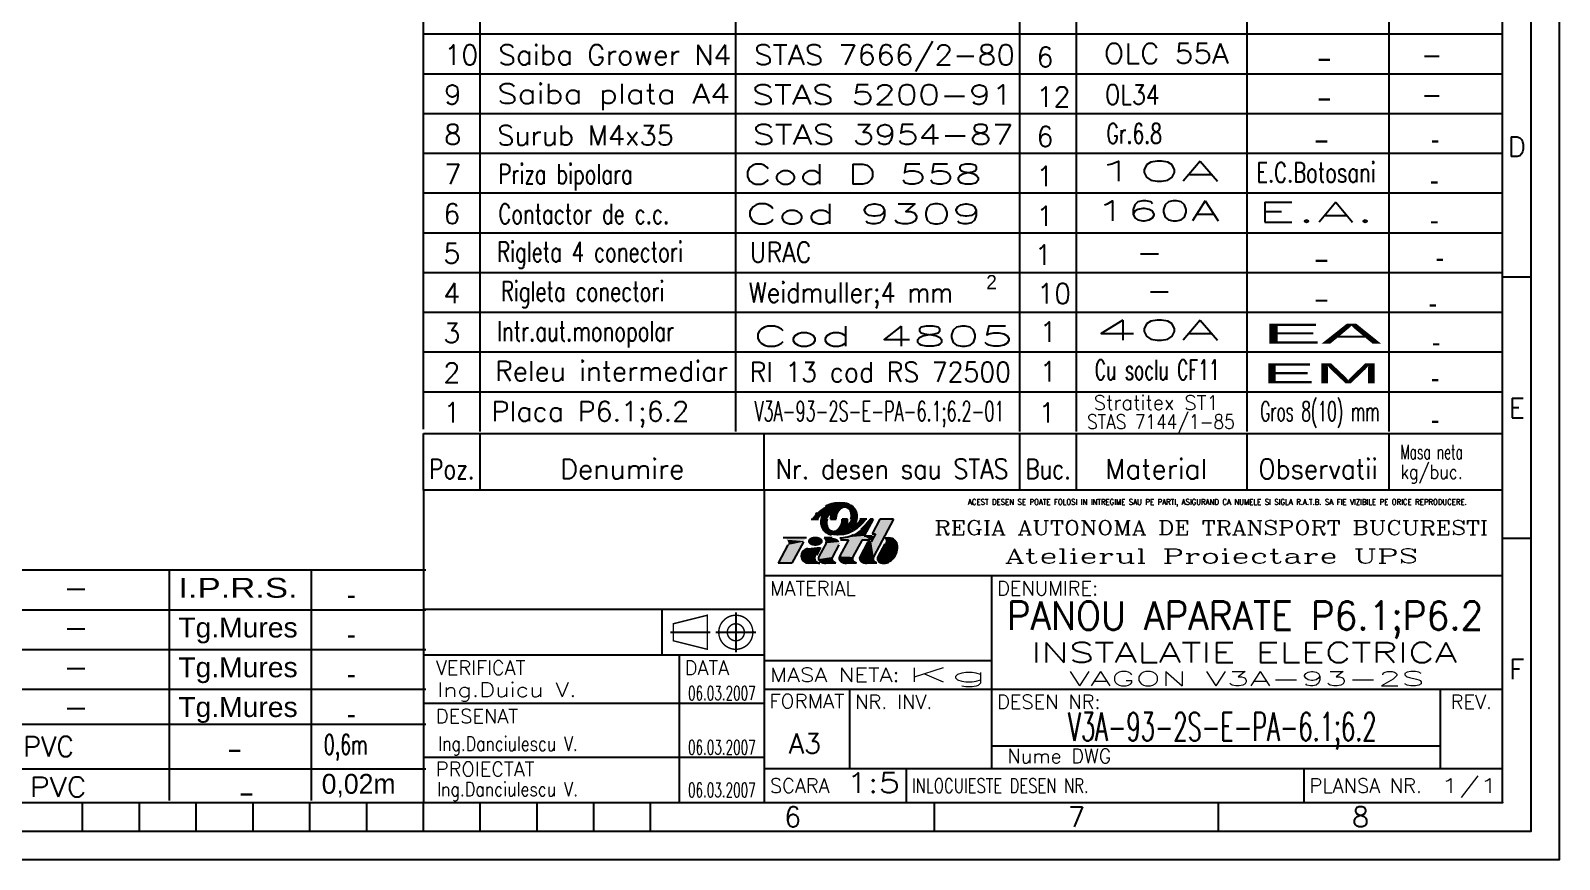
# Model space of a CAD drawing. Header units: millimetres. Extents: x 435 to 1065, y 9 to 306.
# Drawn here: x 585.6 to 854.7, y 9.2 to 155.1 of the extents above; entities that cross this region are included whole.
import ezdxf
from ezdxf.enums import TextEntityAlignment as Align

# ---------------------------------------------------------------- set-up
doc = ezdxf.new("R2010")
doc.units = ezdxf.units.MM
doc.layers.add('LIN_GR', color=3, linetype='Continuous')
doc.layers.add('LIN_SUB', color=7, linetype='Continuous')
doc.styles.add('ISO', font='SIMPLEX.shx')
doc.styles.add('ISOCP', font='SIMPLEX.SHX')
doc.styles.add('ROMANC', font='romanc')

# ---------------------------------------------------------------- blocks, each defined once
blk = doc.blocks.new('ind3_12')
at = {"color": 70}
for p, q in [((0, 55), (-190, 55)), ((-190, 55), (-190, 0)), ((-130, 55), (-130, 0)), ((-130, 40), (0, 40)), ((-190, 26), (-130, 26))]:
    blk.add_line(p, q, dxfattribs=at)
at = {"color": 40}
for p, q in [((-121.71, 49.9), (-120.46, 49.9)), ((-118.34, 49.9), (-117.36, 49.9)), ((-115.31, 49.9), (-116.29, 49.9)), ((-111.94, 49.9), (-113.19, 49.9)), ((-112.68, 48.4), (-112.61, 48.47)), ((-110.84, 49.9), (-112.41, 46.97)), ((-110.84, 49.9), (-111.36, 49.9)), ((-109.64, 49.9), (-111.01, 47.32)), ((-107.23, 49.9), (-110.77, 43.26)), ((-107.23, 49.9), (-109.64, 49.9)), ((-122.56, 46.63), (-126.68, 46.63)), ((-123.11, 45.94), (-125.13, 42.15)), ((-118.05, 46.63), (-119.46, 46.63)), ((-115.18, 46.28), (-116.74, 43.36)), ((-116.7, 46.63), (-116.29, 46.65)), ((-116.6, 46.28), (-115.18, 46.28)), ((-116.29, 46.65), (-115.69, 46.73)), ((-115.69, 46.73), (-115.27, 46.82)), ((-115.27, 46.82), (-114.78, 46.97)), ((-114.78, 46.97), (-114.27, 47.24)), ((-112.77, 46.28), (-114.38, 43.26)), ((-111.75, 45.93), (-113.13, 43.36)), ((-112.95, 48.16), (-112.68, 48.4)), ((-112.77, 46.28), (-111.36, 46.28)), ((-112.41, 46.97), (-110.99, 46.97)), ((-111.75, 45.93), (-111.15, 45.93)), ((-110.99, 46.97), (-111.36, 46.28)), ((-110.41, 47.32), (-111.15, 45.93)), ((-111.01, 47.32), (-110.41, 47.32)), ((-108.78, 46.63), (-108.09, 46.63)), ((-125.82, 45.38), (-127.54, 42.15)), ((-120.12, 44.91), (-120.81, 43.6)), ((-119.12, 45.67), (-120.36, 43.36)), ((-116.85, 45.42), (-118, 43.26)), ((-108.74, 45.59), (-109.99, 43.26)), ((-125.13, 42.15), (-127.54, 42.15)), ((-120.23, 42.15), (-122.21, 42.15)), ((-117.39, 42.15), (-119.15, 42.15)), ((-117.39, 42.15), (-117.72, 42.33)), ((-113.77, 42.15), (-115.53, 42.15)), ((-113.77, 42.15), (-114.1, 42.33)), ((-110.16, 42.15), (-111.92, 42.15)), ((-110.16, 42.15), (-110.49, 42.33))]:
    blk.add_line(p, q, dxfattribs=at)
at = {"color": 240}
for p, q in [((-90, 40), (-90, 6)), ((-130, 34), (-190, 34)), ((-148, 34), (-148, 26)), ((-135, 33.5), (-135, 26.5)), ((-146.5, 30), (-139.5, 30)), ((-138.5, 30), (-131.5, 30)), ((-145, 26), (-145, 0)), ((-130, 25), (-90, 25)), ((-130, 20), (0, 20)), ((-115, 20), (-115, 6)), ((-11, 20), (-11, 6)), ((-190, 17.5), (-130, 17.5)), ((-90, 10), (-11, 10)), ((-190, 8), (-130, 8)), ((-130, 6), (0, 6)), ((-105, 6), (-105, 0)), ((-35, 6), (-35, 0))]:
    blk.add_line(p, q, dxfattribs=at)
at = {"color": 40}
for points in [[(-114.74, 49.9, 0.04888), (-114.64, 50.37, 0.067418), (-114.64, 50.71, 0.012512), (-114.71, 51.12, 0.046313), (-114.74, 51.23, 0.02866), (-114.83, 51.43, 0.04799), (-114.9, 51.53, 0.027533), (-115.01, 51.65, 0.02878), (-115.12, 51.74, 0.020408), (-115.27, 51.85, 0.028785), (-115.38, 51.91, 0.02307), (-115.48, 51.96, 0.025276), (-115.58, 51.99, 0.029587), (-115.69, 52.01, 0.0261), (-115.8, 52.02, 0.034106), (-115.93, 52.02, 0.03305), (-116.05, 52, 0.031407), (-116.17, 51.97, 0.027201), (-116.3, 51.91, 0.027571), (-116.45, 51.82, 0.032433), (-116.58, 51.73, 0.017982), (-116.7, 51.62, 0.025528), (-116.79, 51.53, 0.009898), (-116.89, 51.41, 0.014131), (-116.96, 51.31, 0.005952), (-117.02, 51.22, 0.007874), (-117.06, 51.15, 0.013516), (-117.13, 51.03, 0.012262), (-117.2, 50.9, 0.010996), (-117.25, 50.78, 0.020912), (-117.28, 50.71, 0.006638), (-117.28, 50.69, 0.003922), (-117.3, 50.64, 0.014081), (-117.33, 50.52, 0.011261), (-117.36, 50.37, 0.018498), (-117.36, 50.34, 0.00311), (-117.38, 50.18, 0.039527), (-117.38, 50.07, 0.0256), (-117.36, 49.9)], [(-113.68, 49.9, 0.047001), (-113.61, 50.39, 0.072657), (-113.64, 50.71, 0.024176), (-113.81, 51.3, 0.05712), (-113.92, 51.53, 0.02409), (-114.05, 51.71, 0.014395), (-114.28, 51.99, 0.046768), (-114.45, 52.15, 0.031027), (-114.74, 52.35)], [(-119.97, 49.9, 0.047001), (-120.05, 49.4, 0.072657), (-120.01, 49.08, 0.024176), (-119.84, 48.49, 0.05712), (-119.73, 48.26, 0.02409), (-119.6, 48.09, 0.014395), (-119.38, 47.81, 0.046768), (-119.2, 47.65, 0.031027), (-118.91, 47.44)], [(-118.91, 49.9, 0.04888), (-119.02, 49.43, 0.067418), (-119.01, 49.08, 0.012512), (-118.94, 48.67, 0.046313), (-118.91, 48.56, 0.02866), (-118.82, 48.37, 0.04799), (-118.75, 48.26, 0.027533), (-118.64, 48.15, 0.02878), (-118.53, 48.05, 0.020408), (-118.39, 47.95, 0.028785), (-118.28, 47.88, 0.02307), (-118.17, 47.84, 0.025276), (-118.07, 47.8, 0.029587), (-117.97, 47.78, 0.0261), (-117.85, 47.77, 0.034106), (-117.73, 47.77, 0.03305), (-117.6, 47.79, 0.031407), (-117.48, 47.83, 0.027201), (-117.36, 47.88, 0.027571), (-117.2, 47.97, 0.032433), (-117.07, 48.06, 0.017982), (-116.95, 48.18, 0.025528), (-116.87, 48.26, 0.009898), (-116.76, 48.39, 0.014131), (-116.7, 48.48, 0.005952), (-116.63, 48.57, 0.007874), (-116.59, 48.64, 0.013516), (-116.52, 48.76, 0.012262), (-116.45, 48.9, 0.010996), (-116.4, 49.02, 0.020912), (-116.38, 49.08, 0.006638), (-116.37, 49.11, 0.003922), (-116.35, 49.16, 0.014081), (-116.32, 49.28, 0.011261), (-116.29, 49.42, 0.018498), (-116.29, 49.45, 0.00311), (-116.27, 49.61, 0.039527), (-116.27, 49.73, 0.0256), (-116.29, 49.9)]]:
    blk.add_lwpolyline(points, format="xyb", dxfattribs=at)
at = {"color": 40, "flags": 128}
blk.add_lwpolyline([(-108.71, 42.18, 0.07519), (-108.1, 42.37, 0.103495), (-107.27, 43.01, 0.091904), (-106.74, 43.94, 0.085107), (-106.54, 45.08, 0.085107)], format="xyb", dxfattribs=at)
at = {"color": 240}
for points in [[(-146, 31.5, 0.25, 0.25, 0), (-140, 33, 0.25, 0.25, 0), (-140, 27, 0.25, 0.25, 0), (-146, 28.5, 0.25, 0.25, 0)], [(-135, 31.5, 0.25, 0.25, 1), (-135, 28.5, 0.25, 0.25, 1)]]:
    blk.add_lwpolyline(points, format="xyseb", close=True, dxfattribs=at)
blk.add_lwpolyline([(-135, 33, 0.25, 0.25, 1), (-135, 27, 0.25, 0.25, 1), (-135, 33, 0.25, 0.25, 1)], format="xyseb", dxfattribs=at)
at = {"color": 40}
for centre, radius, start, end in [((-117.8, 49.83), 2.74, 113.911, 122.24), ((-115.81, 45.34), 7.65, 108.9325, 113.911), ((-117.59, 50.52), 2.17, 96.8211, 108.9325), ((-116.41, 40.67), 12.1, 91.6964, 96.8211), ((-116.61, 47.25), 5.51, 78.6042, 91.6964), ((-116, 50.28), 2.42, 58.8019, 78.6042), ((-96.55, 26.7), 34.29, 134.6817, 135.4865), ((-117.71, 49.53), 2.3, 144.0002, 170.76), ((-115.07, 49.86), 3.27, 161.7905, 179.2848), ((-118.58, 49.94), 3.27, 341.7905, 359.2848), ((-115.94, 50.27), 2.3, 324.0002, 350.76), ((-145.94, 81.79), 47.13, 315, 315.973), ((-113.12, 49.86), 0.893, 316.8981, 318.6566), ((-115.09, 51.98), 4.23, 315.973, 321.3402), ((-122.28, 57.73), 13.43, 321.3402, 324.353), ((-119.73, 46), 0.689, 331.9275, 66.4849), ((-117.66, 49.52), 2.42, 238.8019, 258.6042), ((-108.09, 45.08), 1.55, 0, 90), ((-122.21, 43.44), 1.29, 94.5979, 270), ((-177.94, 750.15), 707.62, 274.50891, 274.68697), ((-119.75, 43.03), 0.689, 151.9275, 234.4615), ((-117.39, 42.94), 0.689, 151.9275, 241.9275), ((-116.14, 43.03), 0.689, 151.9275, 234.4615), ((-113.78, 42.94), 0.689, 151.9275, 241.9275), ((-112.52, 43.03), 0.689, 151.9275, 234.4615), ((-110.16, 42.94), 0.689, 151.9275, 241.9275), ((-109.38, 42.94), 0.689, 151.9275, 242.7821), ((-120.23, 42.84), 0.689, 201.8729, 270), ((-119.15, 43.87), 1.72, 234.4615, 270), ((-115.53, 43.87), 1.72, 234.4615, 270), ((-111.92, 43.87), 1.72, 234.4615, 270), ((-108.99, 43.7), 1.55, 242.7821, 280.2311)]:
    blk.add_arc(centre, radius, start, end, dxfattribs=at)
blk.add_point((0, 0))
for points in [[(-120.72, 51.03), (-119.93, 50.59), (-120.22, 51.49), (-119.57, 50.88)], [(-120.22, 51.49), (-119.57, 50.88), (-119.6, 51.93), (-118.18, 50.88)], [(-119.6, 51.93), (-118.18, 50.88), (-118.87, 52.35), (-118.18, 50.88)], [(-118.87, 52.35), (-118.18, 50.88), (-118.21, 52.6), (-118.18, 50.88)], [(-118.21, 52.6), (-118.18, 50.88), (-117.81, 52.68), (-118.18, 50.88)], [(-116.87, 52.76), (-118.18, 50.88), (-116.31, 52.75), (-118.18, 50.88)], [(-117.81, 52.68), (-118.18, 50.88), (-116.87, 52.76), (-118.18, 50.88)], [(-116.08, 51.99), (-116.31, 52.75), (-116.62, 51.7), (-118.18, 50.88)], [(-116.62, 51.7), (-118.18, 50.88), (-117.09, 51.1), (-118.18, 50.88)], [(-115.84, 51.99), (-116.08, 51.99), (-116.32, 51.86)], [(-116.31, 52.75), (-115.41, 52.63), (-115.84, 52.71)], [(-115.54, 51.98), (-115.41, 52.63), (-116.08, 51.99), (-116.31, 52.75)], [(-115.84, 51.99), (-115.54, 51.98), (-115.91, 51.97), (-115.51, 51.96)], [(-115.73, 51.96), (-115.33, 51.85), (-115.51, 51.96)], [(-115.09, 51.72), (-114.87, 52.42), (-115.54, 51.98), (-115.41, 52.63)], [(-115.41, 52.63), (-114.87, 52.42), (-115.11, 52.53)], [(-114.87, 51.48), (-114.18, 51.87), (-115.09, 51.72), (-114.87, 52.42)], [(-114.87, 52.42), (-114.18, 51.87), (-114.48, 52.17)], [(-114.68, 50.99), (-113.86, 51.41), (-114.87, 51.48), (-114.18, 51.87)], [(-114.63, 50.55), (-113.67, 50.85), (-114.68, 50.99), (-113.86, 51.41)], [(-121.71, 49.9), (-120.46, 49.9), (-121.21, 50.52), (-120.18, 50.33)], [(-121.21, 50.52), (-120.18, 50.33), (-120.72, 51.03), (-119.93, 50.59)], [(-119.97, 49.9), (-118.91, 49.9), (-120.05, 49.4), (-119, 49.53)], [(-120.05, 49.4), (-119, 49.53), (-119.94, 48.79), (-119, 49.02)], [(-120.05, 49.4), (-119.94, 48.79), (-120.04, 49.24)], [(-120.04, 49.24), (-119.94, 48.79), (-120.03, 49.13)], [(-119.84, 50.38), (-118.6, 50.45), (-119.97, 49.9), (-118.91, 49.9)], [(-119.94, 48.79), (-119, 49.02), (-119.72, 48.25), (-118.92, 48.6)], [(-119.57, 50.88), (-118.18, 50.88), (-119.84, 50.38), (-118.6, 50.45)], [(-119.72, 48.25), (-118.92, 48.6), (-119.33, 47.76), (-118.75, 48.27)], [(-117.37, 50.27), (-118.32, 50.22), (-117.36, 49.9), (-118.34, 49.9)], [(-117.31, 50.61), (-118.27, 50.54), (-117.37, 50.27), (-118.32, 50.22)], [(-117.09, 51.1), (-118.18, 50.88), (-117.31, 50.61), (-118.27, 50.54)], [(-116.7, 48.48), (-115.12, 47.31), (-116.74, 48.42)], [(-116.7, 48.48), (-116.7, 48.48), (-116.74, 48.42)], [(-116.45, 48.9), (-115.12, 47.31), (-116.7, 48.48)], [(-116.4, 49.03), (-115.48, 48.92), (-116.45, 48.9), (-115.12, 47.31)], [(-116.29, 49.44), (-115.35, 49.44), (-116.4, 49.03), (-115.48, 48.92)], [(-116.29, 49.9), (-115.31, 49.9), (-116.29, 49.44), (-115.35, 49.44)], [(-115.48, 48.92), (-114.09, 48.92), (-115.01, 49.4), (-113.85, 49.33)], [(-115.48, 48.92), (-114.59, 48.13), (-115.12, 47.31)], [(-115.48, 48.92), (-114.09, 48.92), (-114.18, 47.78), (-115.12, 47.31)], [(-115.01, 49.4), (-113.85, 49.33), (-114.75, 49.87), (-113.72, 49.72)], [(-114.75, 49.87), (-113.72, 49.72), (-114.65, 50.25), (-113.62, 50.26)], [(-114.65, 50.25), (-113.62, 50.26), (-114.63, 50.55), (-113.67, 50.85)], [(-114.09, 48.92), (-114.18, 47.78), (-114.59, 48.13)], [(-114.09, 48.92), (-113.61, 48.17), (-114.18, 47.78)], [(-113.69, 49.23), (-112.95, 48.75), (-114.09, 48.92), (-113.61, 48.17)], [(-113.4, 49.55), (-112.44, 49.28), (-113.69, 49.23), (-112.95, 48.75)], [(-113.67, 50.85), (-113.62, 50.26), (-113.61, 50.56)], [(-113.19, 49.9), (-111.94, 49.9), (-113.4, 49.55), (-112.44, 49.28)], [(-112.22, 48.86), (-112.41, 46.97), (-112.65, 48.42), (-112.41, 46.97)], [(-111.36, 49.9), (-110.84, 49.9), (-111.76, 49.37), (-112.41, 46.97)], [(-111.76, 49.37), (-112.41, 46.97), (-112.22, 48.86), (-112.41, 46.97)], [(-110.41, 47.32), (-107.23, 49.9), (-111.15, 45.93), (-110.73, 43.34)], [(-109.64, 49.9), (-107.23, 49.9), (-111.01, 47.32), (-110.41, 47.32)], [(-125.82, 45.38), (-123.11, 45.94), (-127.54, 42.15), (-125.13, 42.15)], [(-126.68, 46.63), (-122.56, 46.63), (-126.26, 46.53), (-122.84, 46.34)], [(-126.26, 46.53), (-122.84, 46.34), (-125.96, 46.29), (-123.05, 46.05)], [(-123.05, 46.05), (-125.96, 46.29), (-123.11, 45.94), (-125.77, 45.87)], [(-125.76, 45.63), (-123.11, 45.94), (-125.82, 45.38)], [(-125.77, 45.87), (-123.11, 45.94), (-125.76, 45.63), (-123.11, 45.94)], [(-122.28, 46.18), (-122.28, 45.84), (-122.31, 46.03)], [(-122.2, 46.34), (-122.22, 45.73), (-122.28, 46.18), (-122.28, 45.84)], [(-122.07, 46.5), (-122.04, 45.53), (-122.2, 46.34), (-122.22, 45.73)], [(-121.94, 46.59), (-121.9, 45.43), (-122.07, 46.5), (-122.04, 45.53)], [(-121.78, 46.68), (-121.71, 45.34), (-121.94, 46.59), (-121.9, 45.43)], [(-121.62, 46.75), (-121.56, 45.28), (-121.78, 46.68), (-121.71, 45.34)], [(-121.46, 46.79), (-121.43, 45.25), (-121.62, 46.75), (-121.56, 45.28)], [(-121.33, 46.82), (-121.31, 45.23), (-121.46, 46.79), (-121.43, 45.25)], [(-121.21, 46.83), (-121.2, 45.22), (-121.33, 46.82), (-121.31, 45.23)], [(-121.21, 46.83), (-121.1, 46.84), (-121.09, 45.21)], [(-121.09, 45.21), (-120.9, 45.21), (-121.21, 46.83), (-121.2, 45.22)], [(-121.1, 46.84), (-120.91, 46.84), (-121.09, 45.21), (-120.9, 45.21)], [(-120.9, 45.21), (-120.91, 46.84), (-120.81, 45.22), (-120.81, 46.83)], [(-120.81, 45.22), (-120.81, 46.83), (-120.68, 45.23), (-120.69, 46.82)], [(-120.68, 45.23), (-120.69, 46.82), (-120.56, 45.25), (-120.55, 46.79)], [(-120.56, 45.25), (-120.55, 46.79), (-120.42, 45.29), (-120.43, 46.76)], [(-120.42, 45.29), (-120.43, 46.76), (-120.27, 45.34), (-120.27, 46.7)], [(-119.12, 45.67), (-116.78, 45.9), (-120.36, 43.36), (-116.85, 45.42)], [(-120.27, 45.34), (-120.27, 46.7), (-120.14, 45.41), (-120.13, 46.63)], [(-120.14, 45.41), (-120.13, 46.63), (-119.97, 45.52), (-119.99, 46.54)], [(-119.97, 45.52), (-119.99, 46.54), (-119.84, 45.65), (-119.88, 46.44)], [(-119.84, 45.65), (-119.88, 46.44), (-119.74, 45.8), (-119.77, 46.3)], [(-119.74, 45.8), (-119.77, 46.3), (-119.71, 45.9), (-119.72, 46.2)], [(-119.72, 46.2), (-119.71, 45.9), (-119.7, 46.13), (-119.69, 46.02)], [(-119.46, 46.63), (-118.05, 46.63), (-119.08, 46.21), (-117.05, 46.31)], [(-119.33, 47.76), (-118.75, 48.27), (-118.77, 47.37), (-118.43, 47.98)], [(-119.25, 46.4), (-119.09, 46.04), (-119.08, 46.21)], [(-119.08, 46.21), (-117.05, 46.31), (-119.12, 45.67), (-116.78, 45.9)], [(-118.77, 47.37), (-118.43, 47.98), (-118.32, 47.19), (-118.12, 47.82)], [(-118.32, 47.19), (-118.12, 47.82), (-117.71, 47.07), (-117.72, 47.77)], [(-118.05, 46.63), (-117.05, 46.31), (-117.7, 46.59), (-117.41, 46.5)], [(-117.71, 47.07), (-117.72, 47.77), (-117.14, 47.03), (-117.33, 47.9)], [(-117.14, 47.03), (-117.33, 47.9), (-116.45, 47.06), (-117.04, 48.09)], [(-117.05, 46.31), (-116.78, 45.9), (-116.88, 46.12)], [(-116.45, 47.06), (-117.04, 48.09), (-115.94, 47.1), (-116.74, 48.42)], [(-116.78, 45.9), (-116.85, 45.42), (-116.77, 45.67)], [(-115.94, 47.1), (-116.74, 48.42), (-115.12, 47.31), (-116.74, 48.42)], [(-115.18, 46.28), (-112.77, 46.28), (-116.74, 43.36), (-114.38, 43.26)], [(-116.22, 46.66), (-116.7, 46.63), (-116.6, 46.28)], [(-116.6, 46.28), (-111.36, 46.28), (-116.22, 46.66), (-112.41, 46.97)], [(-116.22, 46.66), (-115.25, 46.82), (-115, 46.76)], [(-115.25, 46.82), (-114.79, 46.97), (-115, 46.76)], [(-115, 46.76), (-115, 46.76), (-114.79, 46.97), (-114.45, 46.8)], [(-114.35, 47.19), (-112.41, 46.97), (-114.79, 46.97), (-114.45, 46.8)], [(-113.9, 47.46), (-112.41, 46.97), (-114.35, 47.19), (-112.41, 46.97)], [(-113.49, 47.75), (-113.9, 47.46), (-112.41, 46.97)], [(-113.03, 48.1), (-112.41, 46.97), (-113.49, 47.75), (-112.41, 46.97)], [(-111.75, 45.93), (-111.15, 45.93), (-113.13, 43.36), (-110.77, 43.26)], [(-112.65, 48.42), (-112.41, 46.97), (-113.03, 48.1), (-112.41, 46.97)], [(-112.41, 46.97), (-110.99, 46.97), (-111.36, 46.28)], [(-111.15, 45.93), (-110.77, 43.26), (-110.73, 43.34)], [(-108.78, 46.63), (-108.43, 46.63), (-108.69, 46.43), (-108.49, 46.44)], [(-108.74, 45.59), (-108.09, 46.63), (-108.66, 45.8)], [(-108.74, 45.59), (-106.98, 46.16), (-108.09, 46.63)], [(-108.74, 45.59), (-106.54, 45.08), (-106.98, 46.16)], [(-108.69, 46.43), (-108.49, 46.44), (-108.64, 46.23), (-108.56, 46.21)], [(-108.43, 46.63), (-108.63, 46.02), (-108.09, 46.63), (-108.66, 45.8)], [(-108.66, 45.8), (-108.66, 45.8), (-108.43, 46.63), (-108.63, 46.02)], [(-108.64, 46.23), (-108.56, 46.21), (-108.63, 46.02)], [(-108.09, 46.63), (-106.98, 46.16), (-107.61, 46.55), (-107.23, 46.37)], [(-106.98, 46.16), (-106.54, 45.08), (-106.83, 45.98), (-106.62, 45.57)], [(-123.17, 44.3), (-120.81, 43.6), (-123.49, 43.38), (-120.95, 43.16)], [(-123.17, 44.3), (-123.49, 43.38), (-123.29, 44.14), (-123.45, 43.79)], [(-123.49, 43.38), (-120.95, 43.16), (-123.49, 43.38), (-120.87, 42.58)], [(-123.49, 43.38), (-123.1, 42.51), (-123.42, 43), (-123.25, 42.69)], [(-123.49, 43.38), (-120.87, 42.58), (-123.1, 42.51), (-120.62, 42.27)], [(-122.31, 44.73), (-120.12, 44.91), (-123.17, 44.3), (-120.81, 43.6)], [(-122.31, 44.73), (-123.17, 44.3), (-122.7, 44.64), (-123.04, 44.43)], [(-120.42, 42.88), (-120.36, 43.36), (-120.43, 43.1)], [(-120.36, 43.36), (-116.85, 45.42), (-120.42, 42.88), (-118, 43.26)], [(-120.42, 42.88), (-118, 43.26), (-120.15, 42.47), (-118.06, 42.75)], [(-116.74, 43.36), (-116.81, 42.88), (-116.82, 43.14)], [(-116.74, 43.36), (-114.38, 43.26), (-116.81, 42.88), (-114.44, 42.75)], [(-114.36, 43.31), (-114.4, 43.15), (-114.38, 43.26)], [(-113.13, 43.36), (-113.19, 42.89), (-113.2, 43.13)], [(-113.13, 43.36), (-110.77, 43.26), (-113.19, 42.89)], [(-113.19, 42.89), (-110.77, 43.26), (-110.82, 42.72)], [(-110.73, 43.34), (-110.78, 43.14), (-110.77, 43.26)], [(-109.99, 43.26), (-110.04, 42.73), (-110.07, 42.99)], [(-110.04, 42.73), (-109.99, 43.26), (-109.7, 42.32)], [(-109.99, 43.26), (-108.74, 45.59), (-106.74, 43.94)], [(-109.99, 43.26), (-107.27, 43.01), (-106.74, 43.94)], [(-109.99, 43.26), (-108.1, 42.37), (-107.27, 43.01)], [(-109.99, 43.26), (-108.71, 42.18), (-108.1, 42.37)], [(-109.99, 43.26), (-109.7, 42.32), (-108.71, 42.18)], [(-108.74, 45.59), (-106.74, 43.94), (-106.54, 45.08)], [(-106.74, 43.94), (-107.27, 43.01), (-106.96, 43.45)], [(-106.54, 45.08), (-106.74, 43.94), (-106.59, 44.51)], [(-123.1, 42.51), (-122.21, 42.15), (-122.93, 42.37), (-122.61, 42.22)], [(-123.1, 42.51), (-120.62, 42.27), (-122.21, 42.15), (-120.23, 42.15)], [(-120.15, 42.47), (-120.42, 42.88), (-120.32, 42.64)], [(-120.15, 42.47), (-118.06, 42.75), (-119.15, 42.15), (-117.72, 42.33)], [(-119.15, 42.15), (-120.15, 42.47), (-119.72, 42.25)], [(-119.15, 42.15), (-117.72, 42.33), (-117.39, 42.15)], [(-118.02, 43.03), (-117.9, 42.55), (-118.06, 42.75)], [(-116.52, 42.46), (-116.81, 42.88), (-116.71, 42.66)], [(-116.81, 42.88), (-114.44, 42.75), (-116.52, 42.46), (-114.12, 42.34)], [(-115.53, 42.15), (-116.54, 42.47), (-116.1, 42.25)], [(-116.52, 42.46), (-114.12, 42.34), (-115.53, 42.15), (-113.77, 42.15)], [(-114.42, 42.94), (-114.29, 42.55), (-114.44, 42.75)], [(-112.92, 42.47), (-113.19, 42.89), (-113.1, 42.66)], [(-113.19, 42.89), (-110.82, 42.72), (-112.92, 42.47)], [(-112.92, 42.47), (-110.82, 42.72), (-111.92, 42.15)], [(-111.92, 42.15), (-112.92, 42.47), (-112.49, 42.25)], [(-110.82, 42.72), (-111.92, 42.15), (-110.49, 42.33)], [(-110.49, 42.33), (-110.16, 42.15), (-111.92, 42.15)], [(-110.8, 42.98), (-110.66, 42.53), (-110.82, 42.72)], [(-109.7, 42.32), (-110.04, 42.73), (-109.91, 42.5)], [(-108.71, 42.18), (-109.7, 42.32), (-109.23, 42.17)], [(-109.7, 42.32), (-109.7, 42.32), (-108.71, 42.18)], [(-107.27, 43.01), (-108.1, 42.37), (-107.66, 42.64)]]:
    blk.add_solid(points, dxfattribs=at)
at = {"color": 40, "style": 'ISO', "width": 0.77078}
blk.add_text('ACEST DESEN SE POATE FOLOSI IN INTREGIME SAU PE PARTI, ASIGURAND CA NUMELE SI SIGLA R.A.T.B. SA FIE VIZIBILE PE ORICE REPRODUCERE.', height=1, dxfattribs=at).set_placement((-94.13, 52.45), (-6.3, 52.45), align=Align.FIT)
at = {"color": 240}
for s, style, width, p, p2 in [('REGIA AUTONOMA DE TRANSPORT BUCURESTI', 'ROMANC', 1.063101, (-100.04, 47.17), (-2.58, 47.17)), ('Atelierul Proiectare UPS', 'ROMANC', 1.425107, (-87.65, 42.18), (-14.86, 42.18)), ('MASA NETA:', 'ISO', 1.009422, (-129, 21.25), (-106.17, 21.25)), ('FORMAT', 'ISO', 0.917397, (-129.11, 16.61), (-115.89, 16.61)), ('INLOCUIESTE DESEN NR.', 'ISO', 0.687691, (-104, 1.75), (-72.89, 1.75))]:
    blk.add_text(s, height=2.5, dxfattribs=dict(at, style=style, width=width)).set_placement(p, p2, align=Align.FIT)
at = {"color": 240, "style": 'ISO'}
for s, p in [('MATERIAL', (-129, 36.5)), ('DENUMIRE:', (-89, 36.5)), ('VERIFICAT', (-187.81, 22.5)), ('DATA', (-144, 22.5)), ('NR. INV.', (-114, 16.5)), ('DESEN NR:', (-89, 16.5)), ('DESENAT', (-187.81, 13.97)), ('PROIECTAT', (-187.81, 4.66)), ('SCARA', (-129, 1.75)), ('PLANSA NR.', (-34, 1.75))]:
    blk.add_text(s, height=2.5, dxfattribs=at).set_placement(p)
blk.add_text('REV.', height=2.5, dxfattribs=at).set_placement((-5.5, 17.75), align=Align.MIDDLE)
at = {"color": 50, "style": 'ISO'}
for tag, height, width, p, p2 in [('MATERIAL', 3.5, 1.837708, (-127.1, 31.84), (-91.87, 31.84)), ('STAS_MATERIAL', 3.5, 2.784754, (-126.09, 25.95), (-91.75, 25.95)), ('ANSAMBLU', 3.5, 2.48631, (-83.01, 24.67), (-8.01, 24.67)), ('VERIFICAT', 2.5, 0.86708, (-187.61, 18.63), (-163.04, 18.63)), ('DESENAT', 2.5, 1.026691, (-187.39, 9.14), (-162.83, 9.14)), ('PROIECTAT', 2.5, 1.037581, (-187.61, 1.12), (-162.78, 1.12)), ('SCARA', 3.5, 1.565143, (-115.5, 1.75), (-106.11, 1.75))]:
    blk.add_attdef(tag, text='', height=height, dxfattribs=dict(at, width=width)).set_placement(p, p2, align=Align.FIT)
at = {"color": 70, "style": 'ISO'}
for tag, width, p, p2 in [('DENUMIRE_DESEN', 1.844561, (-87.29, 30.44), (-3.41, 30.44)), ('NUMAR_DESEN', 1.112195, (-76.49, 10.87), (-22.2, 10.87))]:
    blk.add_attdef(tag, text='', height=5, dxfattribs=dict(at, width=width)).set_placement(p, p2, align=Align.FIT)
at = {"color": 240, "style": 'ISO'}
for tag, width, p, p2 in [('MASA', 3.701178, (-105.03, 21.25), (-90.49, 21.25)), ('SUBANSAMBLU', 3.628523, (-76.35, 20.58), (-13.71, 20.58)), ('DATA', 0.588678, (-143.42, 18.04), (-131.51, 18.04)), ('DATA', 0.588678, (-143.42, 8.49), (-131.51, 8.49)), ('DATA', 0.588678, (-143.42, 0.97), (-131.51, 0.97)), ('PLANSA', 1.983142, (-10.91, 1.75), (-0.76, 1.75))]:
    blk.add_attdef(tag, text='', height=2.5, dxfattribs=dict(at, width=width)).set_placement(p, p2, align=Align.FIT)
at = {"color": 50, "style": 'ISO'}
blk.add_attdef('FORMAT', text='', height=3.5, dxfattribs=at).set_placement((-122.83, 8.67), align=Align.CENTER)
at = {"color": 240, "style": 'ISO'}
blk.add_attdef('NUME_DWG', (-87.2, 6.95), '', height=2.5, dxfattribs=at)

msp = doc.modelspace()

# ---------------------------------------------------------------- linework, layer by layer
at = {"color": 240}
for p, q in [((654.7459, 154.532), (844.856, 154.532)), ((654.7459, 147.532), (844.856, 147.532)), ((654.7459, 140.532), (844.856, 140.532)), ((654.7459, 133.532), (844.856, 133.532)), ((654.7459, 126.532), (844.856, 126.532)), ((654.7459, 119.532), (844.856, 119.532)), ((654.7459, 112.532), (844.856, 112.532)), ((654.7459, 105.532), (844.856, 105.532)), ((654.7459, 98.532), (844.856, 98.532)), ((654.7459, 91.532), (844.856, 91.532)), ((465.0625, 60.154), (655.1726, 60.154)), ((465.0625, 53.154), (655.1726, 53.154)), ((465.0625, 46.154), (655.1726, 46.154)), ((465.0625, 39.154), (655.1726, 39.154)), ((465.0625, 33.0175), (655.1975, 33.0175)), ((465.0874, 25.154), (655.1975, 25.154))]:
    msp.add_line(p, q, dxfattribs=at)
at = {"color": 70}
for p, q in [((849.7459, 111.68), (844.7459, 111.68)), ((849.7459, 65.68), (844.7459, 65.68)), ((594.7459, 14.18), (594.7459, 19.18)), ((604.7459, 14.18), (604.7459, 19.18)), ((614.7459, 14.18), (614.7459, 19.18)), ((624.7459, 14.18), (624.7459, 19.18)), ((634.7459, 14.18), (634.7459, 19.18)), ((644.7459, 19.18), (644.7459, 14.18)), ((654.7459, 14.18), (654.7459, 19.18)), ((664.7459, 14.18), (664.7459, 19.18)), ((674.7459, 14.18), (674.7459, 19.18)), ((684.7459, 14.18), (684.7459, 19.18)), ((694.7459, 14.18), (694.7459, 19.18)), ((744.7459, 14.18), (744.7459, 19.18)), ((794.7459, 14.18), (794.7459, 19.18)), ((594.7459, 14.18), (694.7459, 14.18))]:
    msp.add_line(p, q, dxfattribs=at)
at = {"color": 240}
for points in [[(854.7459, 306.18), (434.7459, 306.18), (434.7459, 9.18), (854.7459, 9.18)], [(849.7459, 301.18), (439.7459, 301.18), (439.7459, 14.18), (849.7459, 14.18)]]:
    msp.add_lwpolyline(points, close=True, dxfattribs=at)
at = {"color": 70}
msp.add_lwpolyline([(844.7459, 296.18), (444.7459, 296.18), (444.7459, 19.18), (844.7459, 19.18)], close=True, dxfattribs=at)
for points in [[(654.7459, 84.9603), (654.7459, 210.532)], [(664.7459, 84.532), (664.7459, 210.532)], [(709.7459, 84.532), (709.7459, 210.532)], [(759.7459, 84.532), (759.7459, 210.532)], [(769.7459, 84.532), (769.7459, 210.532)], [(799.7459, 84.532), (799.7459, 210.532)], [(824.7459, 84.532), (824.7459, 210.532)], [(610.0625, 19.532), (610.0625, 60.154)], [(635.0625, 19.532), (635.0625, 60.154)]]:
    msp.add_lwpolyline(points, dxfattribs=at)
at = {"color": 3}
for points in [[(654.7459, 84.18), (844.7459, 84.18)], [(654.7459, 74.18), (654.7459, 84.18)], [(664.7459, 74.18), (664.7459, 84.18)], [(714.7459, 74.18), (714.7459, 84.18)], [(759.7459, 74.18), (759.7459, 84.18)], [(769.7459, 74.18), (769.7459, 84.18)], [(799.7459, 74.18), (799.7459, 84.18)], [(824.7459, 74.18), (824.7459, 84.18)]]:
    msp.add_lwpolyline(points, dxfattribs=at)

# ---------------------------------------------------------------- block references
at = {"color": 1}
ref = msp.add_blockref('ind3_12', (844.7459, 19.18), dxfattribs=at)
ref.add_attrib('DENUMIRE_DESEN', 'PANOU APARATE P6.1;P6.2', dxfattribs={"color": 70, "height": 5, "style": 'ISO', "width": 0.804364}).set_placement((757.4546, 49.6181), (841.3382, 49.6181), align=Align.FIT)
ref.add_attrib('ANSAMBLU', 'INSTALATIE ELECTRICA', dxfattribs={"color": 50, "height": 3.5, "style": 'ISO', "width": 1.27485}).set_placement((761.736, 43.8548), (836.7397, 43.8548), align=Align.FIT)
ref.add_attrib('SUBANSAMBLU', 'VAGON V3A-93-2S', dxfattribs={"color": 240, "height": 2.5, "style": 'ISO', "width": 1.675592}).set_placement((768.3959, 39.7597), (831.0312, 39.7597), align=Align.FIT)
ref.add_attrib('NUMAR_DESEN', 'V3A-93-2S-E-PA-6.1;6.2', dxfattribs={"color": 70, "height": 5, "style": 'ISO', "width": 0.520548}).set_placement((768.2608, 30.0532), (822.5465, 30.0532), align=Align.FIT)
ref.add_attrib('NUME_DWG', 'Nume DWG', (757.5488, 26.1298), dxfattribs={"color": 240, "height": 2.5, "style": 'ISO'})
ref.add_attrib('PLANSA', '1/1', dxfattribs={"color": 240, "height": 2.5, "style": 'ISO', "width": 1.983142}).set_placement((833.838, 20.93), (843.9898, 20.93), align=Align.FIT)
ref.add_attrib('FORMAT', 'A3', dxfattribs={"color": 50, "height": 3.5, "style": 'ISO'}).set_placement((721.9118, 27.8492), align=Align.CENTER)
ref.add_attrib('SCARA', '1:5', dxfattribs={"color": 50, "height": 3.5, "style": 'ISO', "width": 1.252114}).set_placement((729.2478, 20.93), (738.6386, 20.93), align=Align.FIT)
ref.add_attrib('MASA', 'Kg', dxfattribs={"color": 240, "height": 2.5, "style": 'ISO', "width": 3.701178}).set_placement((739.7111, 40.43), (754.2514, 40.43), align=Align.FIT)
ref.add_attrib('VERIFICAT', 'Ing.Duicu V.', dxfattribs={"color": 50, "height": 2.5, "style": 'ISO', "width": 1.133873}).set_placement((657.1398, 37.8123), (681.7071, 37.8123), align=Align.FIT)
ref.add_attrib('DATA', '06.03.2007', dxfattribs={"color": 240, "height": 2.5, "style": 'ISO', "width": 0.575145}).set_placement((701.3247, 37.2164), (713.2384, 37.2164), align=Align.FIT)
ref.add_attrib('DESENAT', 'Ing.Danciulescu V.', dxfattribs={"color": 50, "height": 2.5, "style": 'ISO', "width": 0.734395}).set_placement((657.3534, 28.315), (681.9207, 28.315), align=Align.FIT)
ref.add_attrib('DATA', '06.03.2007', dxfattribs={"color": 240, "height": 2.5, "style": 'ISO', "width": 0.575145}).set_placement((701.3247, 27.6686), (713.2384, 27.6686), align=Align.FIT)
ref.add_attrib('PROIECTAT', 'Ing.Danciulescu V.', dxfattribs={"color": 50, "height": 2.5, "style": 'ISO', "width": 0.742185}).set_placement((657.1398, 20.2961), (681.9676, 20.2961), align=Align.FIT)
ref.add_attrib('DATA', '06.03.2007', dxfattribs={"color": 240, "height": 2.5, "style": 'ISO', "width": 0.575145}).set_placement((701.3247, 20.1497), (713.2384, 20.1497), align=Align.FIT)

# ---------------------------------------------------------------- texts
at = {"color": 50}
for s, width, p, p2 in [('    -    ', 0.666667, (802.8618, 148.6352), (823.8618, 148.6352)), ('    -    ', 0.666667, (802.8618, 141.6352), (823.8618, 141.6352)), ('    -    ', 0.666667, (802.3615, 134.2242), (823.3615, 134.2242)), ('    -    ', 0.666667, (802.3615, 113.2242), (823.3615, 113.2242)), ('    -    ', 0.666667, (802.3615, 106.2242), (823.3615, 106.2242)), ('EA', 3.6, (802.3615, 100.0141), (823.3615, 100.0141)), ('EM', 3.6, (802.3615, 93.0141), (823.3615, 93.0141)), ('I.P.R.S.', 1.285714, (611.6017, 55.2596), (632.6017, 55.2596)), ('Tg.Mures', 0.857143, (611.6017, 48.2596), (632.6017, 48.2596)), ('Tg.Mures', 0.857143, (611.6017, 41.2596), (632.6017, 41.2596)), ('Tg.Mures', 0.857143, (611.6017, 34.2596), (632.6017, 34.2596)), ('    -    ', 0.666667, (611.0051, 26.9499), (632.0051, 26.9499)), ('    -    ', 0.666667, (613.0931, 19.2572), (634.0931, 19.2572))]:
    msp.add_text(s, height=3.5, dxfattribs=dict(at, width=width)).set_placement(p, p2, align=Align.FIT)
for s, p in [('-', (832.8615, 134.2242)), ('-', (832.7331, 127.0055)), ('-', (832.7331, 120.0055)), ('-', (833.6917, 113.403)), ('-', (832.4694, 105.3886)), ('-', (833.041, 98.532)), ('-', (832.8615, 92.2242)), ('-', (832.8615, 84.8722)), ('-', (642.045, 54.0772)), ('-', (642.045, 47.0772)), ('-', (642.045, 40.0772)), ('-', (642.045, 33.0772)), ('0,02m', (643.338, 20.7388))]:
    msp.add_text(s, height=3.5, dxfattribs=at).set_placement(p, align=Align.CENTER)
at = {"color": 50, "style": 'ISO'}
for s, p in [('D', (847.2459, 134.68)), ('E', (847.2459, 88.68)), ('F', (847.2459, 42.68)), ('6', (719.7459, 16.68)), ('7', (769.7459, 16.68)), ('8', (819.7459, 16.68))]:
    msp.add_text(s, height=3.5, dxfattribs=at).set_placement(p, align=Align.MIDDLE)
at = {"color": 2}
msp.add_text('2', height=2.5, dxfattribs=at).set_placement((753.8371, 109.5807))
at = {"layer": 'LIN_GR', "color": 3, "style": 'ISOCP'}
for s, p in [('10', (658.4104, 149.092)), ('9', (658.4104, 142.092)), ('8', (658.4104, 135.092)), ('7', (658.4104, 128.092))]:
    msp.add_text(s, height=3.5, dxfattribs=at).set_placement(p)
for s, p in [('6', (659.7459, 121.132)), ('5', (659.7459, 114.132)), ('4', (659.7459, 107.132)), ('3', (659.7459, 100.132)), ('2', (659.7459, 93.132)), ('1', (659.7459, 86.132))]:
    msp.add_text(s, height=3.5, dxfattribs=at).set_placement(p, align=Align.CENTER)
at = {"layer": 'LIN_SUB', "color": 50, "style": 'ISOCP'}
for s, width, p, p2 in [('Saiba Grower N4', 0.924812, (667.9233, 149.0944), (708.9233, 149.0944)), ('STAS 7666/2-80', 0.982206, (712.9233, 149.0944), (758.9233, 149.0944)), ('OLC 55A', 0.977778, (774.5244, 149.3562), (796.5244, 149.3562)), ('Saiba plata A4', 1.029289, (667.7513, 142.2663), (708.7513, 142.2663)), ('STAS 5200-91', 1.2, (712.5793, 142.0944), (758.5793, 142.0944)), ('OL34', 0.778865, (774.7513, 142.1008), (784.3573, 142.1008)), ('STAS 3954-87', 1.154812, (712.7005, 135.077), (758.7005, 135.077)), ('Gr.6.8', 0.668788, (774.9781, 135.2664), (784.787, 135.2664)), ('10A', 2.538462, (772.9334, 128.6347), (794.9334, 128.6347)), (' Cod D 558', 1.445026, (707.1256, 128.0944), (753.1256, 128.0944)), (' Cod 9309', 1.623529, (707.1256, 121.0944), (753.1256, 121.0944)), ('160A', 1.833333, (772.9334, 121.6347), (794.9334, 121.6347)), ('   -   ', 0.942857, (771.2244, 114.3384), (793.2244, 114.3384)), ('   -   ', 0.942857, (772.9334, 107.6347), (794.9334, 107.6347)), ('Cod 4805', 1.815789, (712.713, 99.5635), (758.713, 99.5635)), ('40A', 2.357143, (772.9334, 100.6347), (794.9334, 100.6347)), ('Cu soclu CF11', 0.60274, (772.9334, 93.6347), (794.9334, 93.6347)), ('RI 13 cod RS 72500', 0.831325, (712.1894, 93.2557), (758.1894, 93.2557)), ('Gros 8(10) mm', 0.516393, (802.0936, 86.3343), (823.0936, 86.3343)), ('   -   ', 0.942857, (582.2258, 55.2779), (604.2258, 55.2779)), ('   -   ', 0.942857, (582.2258, 48.2779), (604.2258, 48.2779)), ('   -   ', 0.942857, (582.2258, 41.2779), (604.2258, 41.2779)), ('   -   ', 0.942857, (582.2258, 34.2779), (604.2258, 34.2779)), ('PVC', 1.072691, (585.4303, 20.1869), (595.4421, 20.1869))]:
    msp.add_text(s, height=3.5, dxfattribs=dict(at, width=width)).set_placement(p, p2, align=Align.FIT)
for s, p in [('6', (762.6706, 148.7265)), ('12', (762.6706, 141.7265)), ('Surub M4x35', (667.7513, 134.9225)), ('6', (762.6706, 134.7265)), ('1', (762.6706, 127.7265)), ('1', (762.6706, 120.7265)), ('1', (762.3565, 113.8887)), ('10', (762.7863, 107.0787)), ('Placa P6.1;6.2', (666.7459, 86.332)), (' PVC ', (581.8553, 27.3083))]:
    msp.add_text(s, height=3.5, dxfattribs=at).set_placement(p)
at = {"layer": 'LIN_SUB', "color": 2, "style": 'ISOCP', "width": 0.942857}
for p in [(832.2841, 149.1153), (832.2841, 142.1153)]:
    msp.add_text('-', height=3.5, dxfattribs=at).set_placement(p, align=Align.CENTER)
at = {"layer": 'LIN_SUB', "color": 2, "style": 'ISOCP'}
for s, height, width, p, p2 in [('E.C.Botosani', 3.5, 0.663158, (801.3825, 128.4087), (822.3825, 128.4087)), ('E.A.', 3.5, 2.377358, (801.3825, 121.4087), (822.3825, 121.4087)), ('Releu intermediar', 3.5, 0.888087, (667.3615, 93.4276), (708.3615, 93.4276)), ('V3A-93-2S-E-PA-6.1;6.2-01', 3.5, 0.533333, (713.0462, 86.3509), (757.0462, 86.3509)), ('Stratitex ST1', 2.5, 0.928643, (772.7577, 88.3653), (794.7577, 88.3653)), ('STAS 7144/1-85', 2.5, 0.8, (771.5799, 85.0133), (797.5799, 85.0133)), ('Masa neta', 2.5, 0.573913, (826.7459, 79.68), (837.7459, 79.68)), ('Poz.', 3.5, 0.813559, (655.7459, 76.18), (663.7459, 76.18)), ('Nr. desen sau STAS', 3.5, 0.763975, (716.7459, 76.18), (757.7459, 76.18)), ('Buc.', 3.5, 0.8, (760.7459, 76.18), (768.7459, 76.18)), ('Material', 3.5, 0.93913, (774.7459, 76.18), (792.7459, 76.18)), ('Observatii', 3.5, 0.851351, (801.7459, 76.18), (822.7459, 76.18)), ('kg/buc.', 2.5, 0.796552, (826.7459, 76.18), (837.7459, 76.18))]:
    msp.add_text(s, height=height, dxfattribs=dict(at, width=width)).set_placement(p, p2, align=Align.FIT)
for s, width, p in [('Priza bipolara', 0.724138, (667.9233, 128.1182)), ('Contactor de c.c.', 0.724138, (667.9233, 121.1182)), ('Rigleta 4 conectori', 0.724138, (667.7173, 114.421)), ('URAC', 0.884519, (712.1981, 114.3757)), ('Rigleta conectori ', 0.724138, (668.3819, 107.4648)), ('Weidmuller;4 mm', 0.884519, (711.9995, 107.2731)), ('Intr.aut.monopolar', 0.724138, (667.713, 100.4637))]:
    msp.add_text(s, height=3.5, dxfattribs=dict(at, width=width)).set_placement(p)
at = {"layer": 'LIN_SUB', "color": 50, "style": 'ISOCP'}
for p in [(764.7459, 100.3437), (764.7459, 93.332), (764.5376, 86.1067)]:
    msp.add_text('1', height=3.5, dxfattribs=at).set_placement(p, align=Align.CENTER)
at = {"layer": 'LIN_SUB', "color": 2, "style": 'ISOCP'}
msp.add_text('Denumire', height=3.5, dxfattribs=at).set_placement((689.7459, 76.18), align=Align.CENTER)
at = {"layer": 'LIN_SUB', "color": 50, "style": 'ISOCP', "width": 0.642857}
msp.add_text('0,6m', height=3.5, dxfattribs=at).set_placement((637.1917, 27.6561))

doc.saveas('drawing.dxf')
